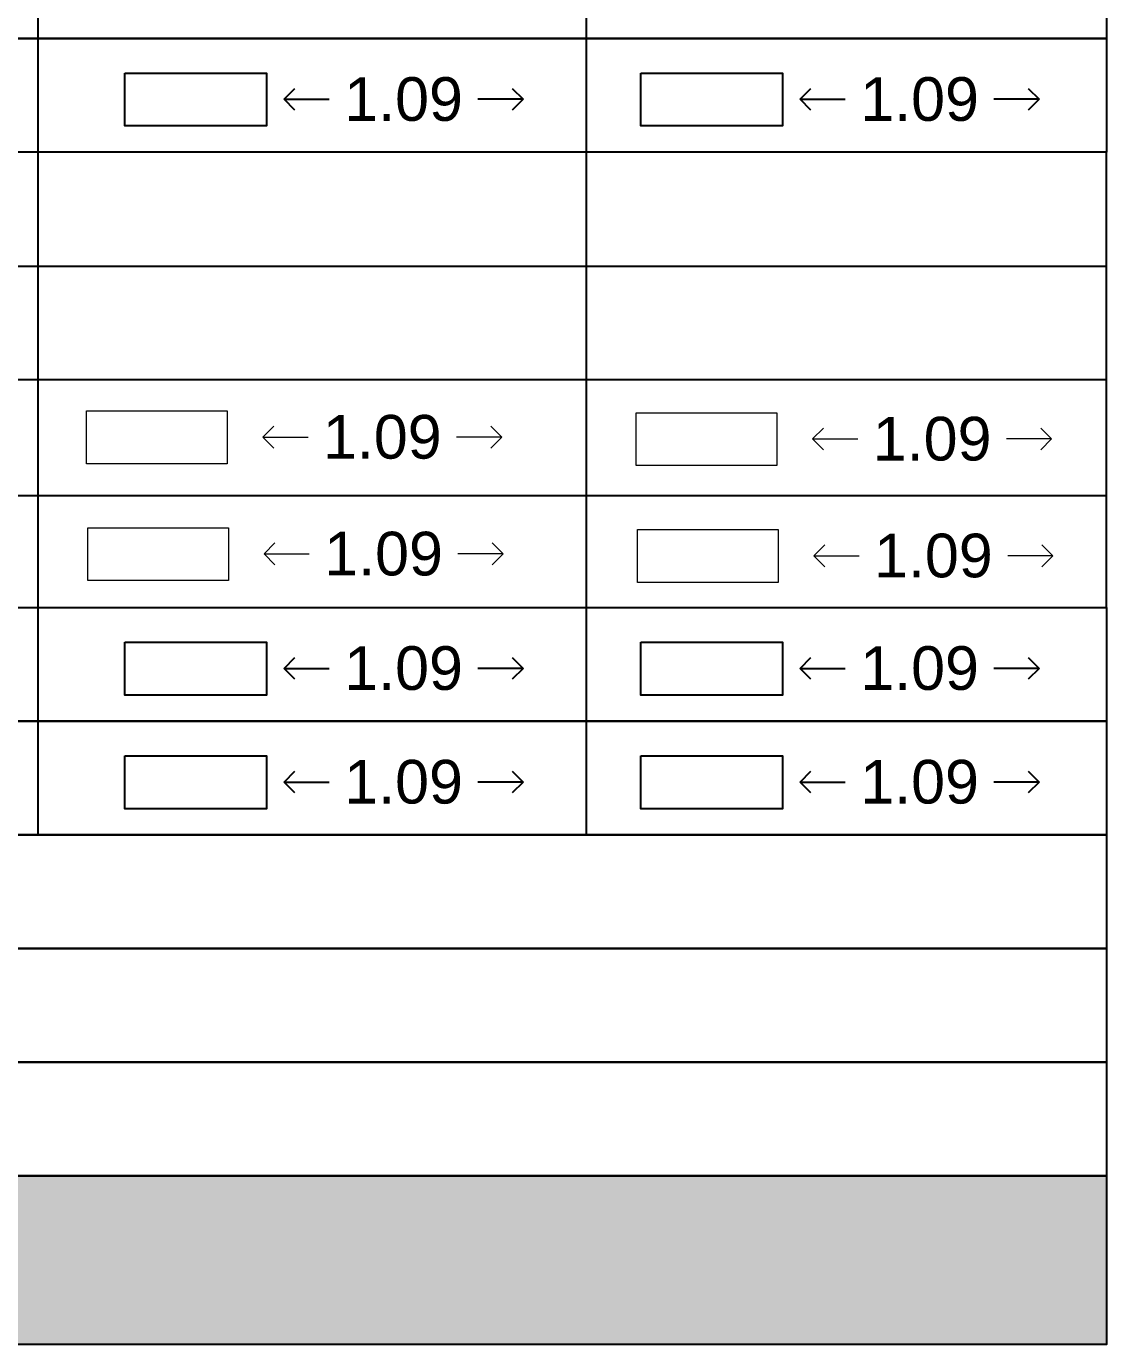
# Model space of a CAD drawing. Header units: millimetres. Extents: x -9481 to -9286, y 28700 to 28853.
# Drawn here: x -9447.18 to -9442.23, y 28749.67 to 28755.71 of the extents above; entities that cross this region are included whole.
import ezdxf

# ---------------------------------------------------------------- set-up
doc = ezdxf.new("R2010")
doc.units = ezdxf.units.MM
doc.header["$PDMODE"] = 34
doc.header["$PDSIZE"] = -15
doc.linetypes.add('CONTINULUS', pattern=[0])
doc.layers.add('BLK_1_FLR_-1_REGULAR_ROOM_1', color=7, linetype='Continuous', plot=False)
doc.layers.add('BLK_1_FLR_-2_REGULAR_ROOM_1', color=7, linetype='Continuous', plot=False)
for name, color, linetype in [('BLK_1_FLR_-1_ROOM_1_MEZ_AREA_1', 11, 'Continuous'), ('BLK_1_FLR_-1_ROOM_2_MEZ_AREA_1', 11, 'Continuous'), ('BLK_1_FLR_-2_ROOM_1_MEZ_AREA_1', 11, 'Continuous'), ('BLK_1_FLR_-2_ROOM_2_MEZ_AREA_1', 11, 'Continuous'), ('BLK_1_PLANTATION_GREENSTRIP', 7, 'Continuous'), ('HATCH', 7, 'Continuous')]:
    doc.layers.add(name, color=color, linetype=linetype)
for name, color, linetype, lineweight in [('BLK_1_FLR_-1_SERVICE_FLOOR', 7, 'Continuous', 0), ('BLK_1_FLR_-1_SERVICE_FLOOR_EXISTING', 7, 'Continuous', 0), ('BLK_1_FLR_-2_SERVICE_FLOOR', 7, 'Continuous', 0), ('BLK_1_FLR_-2_SERVICE_FLOOR_EXISTING', 7, 'Continuous', 0), ('PLAN', 7, 'Continuous', 40)]:
    doc.layers.add(name, color=color, linetype=linetype, lineweight=lineweight)
doc.styles.add('Arial', font='arial.ttf', dxfattribs={"height": 0.2})
doc.styles.add('style2', font='arial.ttf', dxfattribs={"height": 0.3})
doc.dimstyles.new('INT DIM', dxfattribs={"dimtxt": 0.3, "dimasz": 0.1, "dimexe": 0.18, "dimexo": 0.0625, "dimgap": 0.09, "dimtad": 0, "dimzin": 0, "dimdsep": 46, "dimtxsty": 'style2', "dimblk": 'OPEN90', "dimcen": 0.09, "dimse1": 1, "dimse2": 1, "dimclrd": 250, "dimclrt": 256, "dimadec": 0, "dimazin": 0, "dimtfac": 1, "dimtofl": 0, "dimtmove": 0, "dimatfit": 3, "dimfxl": 1, "dimtolj": 1, "dimtzin": 0, "dimlwd": -1, "dimarcsym": 0})

# ---------------------------------------------------------------- blocks, each defined once
blk = doc.blocks.new('J4')
at = {"layer": 'HATCH', "linetype": 'CONTINULUS', "ltscale": 0.05}
h = blk.add_hatch(color=241, dxfattribs=at)
h.dxf.hatch_style = 1
h.paths.add_polyline_path([(-9435.4551, 28796.7712), (-9435.4551, 28795.9979), (-9396.4272, 28795.9979), (-9396.4272, 28796.7712)])
blk.add_lwpolyline([(-9435.4551, 28796.7712), (-9396.4272, 28796.7712), (-9396.4272, 28795.9979), (-9435.4551, 28795.9979), (-9435.4551, 28796.7712)], close=True)
blk = doc.blocks.new('_Open90')
at = {"layer": 'PLAN', "color": 0, "lineweight": -2}
for p, q in [((0, 0), (-1, 0)), ((-0.5, 0.5), (0, 0)), ((0, 0), (-0.5, -0.5))]:
    blk.add_line(p, q, dxfattribs=at)
blk = doc.blocks.new('*D196')
at = {"layer": 'BLK_1_FLR_-1_REGULAR_ROOM_1', "color": 250}
for p, q in [((-9445.897941, 28755.37713), (-9445.790753, 28755.37713)), ((-9445.002965, 28755.37713), (-9445.110153, 28755.37713))]:
    blk.add_line(p, q, dxfattribs=at)
at = {"layer": 'Defpoints', "color": 0}
for p in [(-9445.997941, 28755.497205), (-9444.902965, 28755.497205), (-9444.902965, 28755.37713)]:
    blk.add_point(p, dxfattribs=at)
at = {"layer": 'BLK_1_FLR_-1_REGULAR_ROOM_1', "color": 250, "xscale": 0.1, "yscale": 0.1, "zscale": 0.1, "rotation": 180}
blk.add_blockref('_Open90', (-9445.997941, 28755.37713), dxfattribs=at)
at = {"layer": 'BLK_1_FLR_-1_REGULAR_ROOM_1', "color": 250, "xscale": 0.1, "yscale": 0.1, "zscale": 0.1}
blk.add_blockref('_Open90', (-9444.902965, 28755.37713), dxfattribs=at)
at = {"layer": 'BLK_1_FLR_-1_REGULAR_ROOM_1', "linetype": 'CONTINULUS', "ltscale": 0.05, "insert": (-9445.450453, 28755.37713), "char_height": 0.2, "attachment_point": 5, "style": 'Arial', "bg_fill": 3, "box_fill_scale": 1.1, "bg_fill_color": 256, "bg_fill_true_color": 13158600, "bg_fill_transparency": 0}
blk.add_mtext('\\A1;1.09', dxfattribs=at)
blk = doc.blocks.new('*D197')
at = {"layer": 'BLK_1_FLR_-2_REGULAR_ROOM_1', "color": 250}
for p, q in [((-9443.534248, 28755.37713), (-9443.42706, 28755.37713)), ((-9442.639272, 28755.37713), (-9442.74646, 28755.37713))]:
    blk.add_line(p, q, dxfattribs=at)
at = {"layer": 'Defpoints', "color": 0}
for p in [(-9443.634248, 28755.497205), (-9442.539272, 28755.497205), (-9442.539272, 28755.37713)]:
    blk.add_point(p, dxfattribs=at)
at = {"layer": 'BLK_1_FLR_-2_REGULAR_ROOM_1', "color": 250, "xscale": 0.1, "yscale": 0.1, "zscale": 0.1, "rotation": 180}
blk.add_blockref('_Open90', (-9443.634248, 28755.37713), dxfattribs=at)
at = {"layer": 'BLK_1_FLR_-2_REGULAR_ROOM_1', "color": 250, "xscale": 0.1, "yscale": 0.1, "zscale": 0.1}
blk.add_blockref('_Open90', (-9442.539272, 28755.37713), dxfattribs=at)
at = {"layer": 'BLK_1_FLR_-2_REGULAR_ROOM_1', "linetype": 'CONTINULUS', "ltscale": 0.05, "insert": (-9443.08676, 28755.37713), "char_height": 0.2, "attachment_point": 5, "style": 'Arial', "bg_fill": 3, "box_fill_scale": 1.1, "bg_fill_color": 256, "bg_fill_true_color": 13158600, "bg_fill_transparency": 0}
blk.add_mtext('\\A1;1.09', dxfattribs=at)
blk = doc.blocks.new('*D273')
at = {"layer": 'BLK_1_FLR_-1_ROOM_1_MEZ_AREA_1', "color": 250, "ltscale": 0.05}
for p, q in [((-9445.897941, 28752.770889), (-9445.790753, 28752.770889)), ((-9445.002965, 28752.770889), (-9445.110153, 28752.770889))]:
    blk.add_line(p, q, dxfattribs=at)
at = {"layer": 'Defpoints', "color": 0}
for p in [(-9445.997941, 28752.890964), (-9444.902965, 28752.890964), (-9444.902965, 28752.770889)]:
    blk.add_point(p, dxfattribs=at)
at = {"layer": 'BLK_1_FLR_-1_ROOM_1_MEZ_AREA_1', "color": 250, "xscale": 0.1, "yscale": 0.1, "zscale": 0.1, "rotation": 180}
blk.add_blockref('_Open90', (-9445.997941, 28752.770889), dxfattribs=at)
at = {"layer": 'BLK_1_FLR_-1_ROOM_1_MEZ_AREA_1', "color": 250, "xscale": 0.1, "yscale": 0.1, "zscale": 0.1}
blk.add_blockref('_Open90', (-9444.902965, 28752.770889), dxfattribs=at)
at = {"layer": 'BLK_1_FLR_-1_ROOM_1_MEZ_AREA_1', "linetype": 'CONTINULUS', "ltscale": 0.05, "insert": (-9445.450453, 28752.770889), "char_height": 0.2, "attachment_point": 5, "style": 'Arial', "bg_fill": 3, "box_fill_scale": 1.1, "bg_fill_color": 256, "bg_fill_true_color": 13158600, "bg_fill_transparency": 0}
blk.add_mtext('\\A1;1.09', dxfattribs=at)
blk = doc.blocks.new('*D274')
at = {"layer": 'BLK_1_FLR_-2_ROOM_1_MEZ_AREA_1', "color": 250, "ltscale": 0.05}
for p, q in [((-9443.534248, 28752.770889), (-9443.42706, 28752.770889)), ((-9442.639272, 28752.770889), (-9442.74646, 28752.770889))]:
    blk.add_line(p, q, dxfattribs=at)
at = {"layer": 'Defpoints', "color": 0}
for p in [(-9443.634248, 28752.890964), (-9442.539272, 28752.890964), (-9442.539272, 28752.770889)]:
    blk.add_point(p, dxfattribs=at)
at = {"layer": 'BLK_1_FLR_-2_ROOM_1_MEZ_AREA_1', "color": 250, "xscale": 0.1, "yscale": 0.1, "zscale": 0.1, "rotation": 180}
blk.add_blockref('_Open90', (-9443.634248, 28752.770889), dxfattribs=at)
at = {"layer": 'BLK_1_FLR_-2_ROOM_1_MEZ_AREA_1', "color": 250, "xscale": 0.1, "yscale": 0.1, "zscale": 0.1}
blk.add_blockref('_Open90', (-9442.539272, 28752.770889), dxfattribs=at)
at = {"layer": 'BLK_1_FLR_-2_ROOM_1_MEZ_AREA_1', "linetype": 'CONTINULUS', "ltscale": 0.05, "insert": (-9443.08676, 28752.770889), "char_height": 0.2, "attachment_point": 5, "style": 'Arial', "bg_fill": 3, "box_fill_scale": 1.1, "bg_fill_color": 256, "bg_fill_true_color": 13158600, "bg_fill_transparency": 0}
blk.add_mtext('\\A1;1.09', dxfattribs=at)
blk = doc.blocks.new('*D280')
at = {"layer": 'BLK_1_FLR_-1_ROOM_2_MEZ_AREA_1', "color": 250, "ltscale": 0.05}
for p, q in [((-9445.897941, 28752.250242), (-9445.790753, 28752.250242)), ((-9445.002965, 28752.250242), (-9445.110153, 28752.250242))]:
    blk.add_line(p, q, dxfattribs=at)
at = {"layer": 'Defpoints', "color": 0}
for p in [(-9445.997941, 28752.370317), (-9444.902965, 28752.370317), (-9444.902965, 28752.250242)]:
    blk.add_point(p, dxfattribs=at)
at = {"layer": 'BLK_1_FLR_-1_ROOM_2_MEZ_AREA_1', "color": 250, "xscale": 0.1, "yscale": 0.1, "zscale": 0.1, "rotation": 180}
blk.add_blockref('_Open90', (-9445.997941, 28752.250242), dxfattribs=at)
at = {"layer": 'BLK_1_FLR_-1_ROOM_2_MEZ_AREA_1', "color": 250, "xscale": 0.1, "yscale": 0.1, "zscale": 0.1}
blk.add_blockref('_Open90', (-9444.902965, 28752.250242), dxfattribs=at)
at = {"layer": 'BLK_1_FLR_-1_ROOM_2_MEZ_AREA_1', "linetype": 'CONTINULUS', "ltscale": 0.05, "insert": (-9445.450453, 28752.250242), "char_height": 0.2, "attachment_point": 5, "style": 'Arial', "bg_fill": 3, "box_fill_scale": 1.1, "bg_fill_color": 256, "bg_fill_true_color": 13158600, "bg_fill_transparency": 0}
blk.add_mtext('\\A1;1.09', dxfattribs=at)
blk = doc.blocks.new('*D281')
at = {"layer": 'BLK_1_FLR_-2_ROOM_2_MEZ_AREA_1', "color": 250, "ltscale": 0.05}
for p, q in [((-9443.534248, 28752.250242), (-9443.42706, 28752.250242)), ((-9442.639272, 28752.250242), (-9442.74646, 28752.250242))]:
    blk.add_line(p, q, dxfattribs=at)
at = {"layer": 'Defpoints', "color": 0}
for p in [(-9443.634248, 28752.370317), (-9442.539272, 28752.370317), (-9442.539272, 28752.250242)]:
    blk.add_point(p, dxfattribs=at)
at = {"layer": 'BLK_1_FLR_-2_ROOM_2_MEZ_AREA_1', "color": 250, "xscale": 0.1, "yscale": 0.1, "zscale": 0.1, "rotation": 180}
blk.add_blockref('_Open90', (-9443.634248, 28752.250242), dxfattribs=at)
at = {"layer": 'BLK_1_FLR_-2_ROOM_2_MEZ_AREA_1', "color": 250, "xscale": 0.1, "yscale": 0.1, "zscale": 0.1}
blk.add_blockref('_Open90', (-9442.539272, 28752.250242), dxfattribs=at)
at = {"layer": 'BLK_1_FLR_-2_ROOM_2_MEZ_AREA_1', "linetype": 'CONTINULUS', "ltscale": 0.05, "insert": (-9443.08676, 28752.250242), "char_height": 0.2, "attachment_point": 5, "style": 'Arial', "bg_fill": 3, "box_fill_scale": 1.1, "bg_fill_color": 256, "bg_fill_true_color": 13158600, "bg_fill_transparency": 0}
blk.add_mtext('\\A1;1.09', dxfattribs=at)
blk = doc.blocks.new('*D326')
at = {"layer": 'BLK_1_FLR_-1_SERVICE_FLOOR', "color": 250, "ltscale": 0.05}
for p, q in [((-9445.995344, 28753.830115), (-9445.888156, 28753.830115)), ((-9445.100368, 28753.830115), (-9445.207556, 28753.830115))]:
    blk.add_line(p, q, dxfattribs=at)
at = {"layer": 'Defpoints', "color": 0}
for p in [(-9446.095344, 28753.95019), (-9445.000368, 28753.95019), (-9445.000368, 28753.830115)]:
    blk.add_point(p, dxfattribs=at)
at = {"layer": 'BLK_1_FLR_-1_SERVICE_FLOOR', "color": 250, "xscale": 0.1, "yscale": 0.1, "zscale": 0.1, "rotation": 180}
blk.add_blockref('_Open90', (-9446.095344, 28753.830115), dxfattribs=at)
at = {"layer": 'BLK_1_FLR_-1_SERVICE_FLOOR', "color": 250, "xscale": 0.1, "yscale": 0.1, "zscale": 0.1}
blk.add_blockref('_Open90', (-9445.000368, 28753.830115), dxfattribs=at)
at = {"layer": 'BLK_1_FLR_-1_SERVICE_FLOOR', "linetype": 'CONTINULUS', "ltscale": 0.05, "insert": (-9445.547856, 28753.830115), "char_height": 0.2, "attachment_point": 5, "style": 'Arial', "bg_fill": 3, "box_fill_scale": 1.1, "bg_fill_color": 256, "bg_fill_true_color": 13158600, "bg_fill_transparency": 0}
blk.add_mtext('\\A1;1.09', dxfattribs=at)
blk = doc.blocks.new('*D327')
at = {"layer": 'BLK_1_FLR_-2_SERVICE_FLOOR', "color": 250, "ltscale": 0.05}
for p, q in [((-9443.476748, 28753.821446), (-9443.36956, 28753.821446)), ((-9442.581772, 28753.821446), (-9442.68896, 28753.821446))]:
    blk.add_line(p, q, dxfattribs=at)
at = {"layer": 'Defpoints', "color": 0}
for p in [(-9443.576748, 28753.94152), (-9442.481772, 28753.94152), (-9442.481772, 28753.821446)]:
    blk.add_point(p, dxfattribs=at)
at = {"layer": 'BLK_1_FLR_-2_SERVICE_FLOOR', "color": 250, "xscale": 0.1, "yscale": 0.1, "zscale": 0.1, "rotation": 180}
blk.add_blockref('_Open90', (-9443.576748, 28753.821446), dxfattribs=at)
at = {"layer": 'BLK_1_FLR_-2_SERVICE_FLOOR', "color": 250, "xscale": 0.1, "yscale": 0.1, "zscale": 0.1}
blk.add_blockref('_Open90', (-9442.481772, 28753.821446), dxfattribs=at)
at = {"layer": 'BLK_1_FLR_-2_SERVICE_FLOOR', "linetype": 'CONTINULUS', "ltscale": 0.05, "insert": (-9443.02926, 28753.821446), "char_height": 0.2, "attachment_point": 5, "style": 'Arial', "bg_fill": 3, "box_fill_scale": 1.1, "bg_fill_color": 256, "bg_fill_true_color": 13158600, "bg_fill_transparency": 0}
blk.add_mtext('\\A1;1.09', dxfattribs=at)
blk = doc.blocks.new('*D333')
at = {"layer": 'BLK_1_FLR_-1_SERVICE_FLOOR_EXISTING', "color": 250, "ltscale": 0.05}
for p, q in [((-9445.9896, 28753.2951), (-9445.8824, 28753.2951)), ((-9445.0947, 28753.2951), (-9445.2018, 28753.2951))]:
    blk.add_line(p, q, dxfattribs=at)
at = {"layer": 'Defpoints', "color": 0}
for p in [(-9446.0896, 28753.4152), (-9444.9947, 28753.4152), (-9444.9947, 28753.2951)]:
    blk.add_point(p, dxfattribs=at)
at = {"layer": 'BLK_1_FLR_-1_SERVICE_FLOOR_EXISTING', "color": 250, "xscale": 0.1, "yscale": 0.1, "zscale": 0.1, "rotation": 180}
blk.add_blockref('_Open90', (-9446.0896, 28753.2951), dxfattribs=at)
at = {"layer": 'BLK_1_FLR_-1_SERVICE_FLOOR_EXISTING', "color": 250, "xscale": 0.1, "yscale": 0.1, "zscale": 0.1}
blk.add_blockref('_Open90', (-9444.9947, 28753.2951), dxfattribs=at)
at = {"layer": 'BLK_1_FLR_-1_SERVICE_FLOOR_EXISTING', "linetype": 'CONTINULUS', "ltscale": 0.05, "insert": (-9445.5421, 28753.2951), "char_height": 0.2, "attachment_point": 5, "style": 'Arial', "bg_fill": 3, "box_fill_scale": 1.1, "bg_fill_color": 256, "bg_fill_true_color": 13158600, "bg_fill_transparency": 0}
blk.add_mtext('\\A1;1.09', dxfattribs=at)
blk = doc.blocks.new('*D334')
at = {"layer": 'BLK_1_FLR_-2_SERVICE_FLOOR_EXISTING', "color": 250, "ltscale": 0.05}
for p, q in [((-9443.471037, 28753.286443), (-9443.363849, 28753.286443)), ((-9442.576061, 28753.286443), (-9442.683249, 28753.286443))]:
    blk.add_line(p, q, dxfattribs=at)
at = {"layer": 'Defpoints', "color": 0}
for p in [(-9443.571037, 28753.406517), (-9442.476061, 28753.406517), (-9442.476061, 28753.286443)]:
    blk.add_point(p, dxfattribs=at)
at = {"layer": 'BLK_1_FLR_-2_SERVICE_FLOOR_EXISTING', "color": 250, "xscale": 0.1, "yscale": 0.1, "zscale": 0.1, "rotation": 180}
blk.add_blockref('_Open90', (-9443.571037, 28753.286443), dxfattribs=at)
at = {"layer": 'BLK_1_FLR_-2_SERVICE_FLOOR_EXISTING', "color": 250, "xscale": 0.1, "yscale": 0.1, "zscale": 0.1}
blk.add_blockref('_Open90', (-9442.476061, 28753.286443), dxfattribs=at)
at = {"layer": 'BLK_1_FLR_-2_SERVICE_FLOOR_EXISTING', "linetype": 'CONTINULUS', "ltscale": 0.05, "insert": (-9443.023549, 28753.286443), "char_height": 0.2, "attachment_point": 5, "style": 'Arial', "bg_fill": 3, "box_fill_scale": 1.1, "bg_fill_color": 256, "bg_fill_true_color": 13158600, "bg_fill_transparency": 0}
blk.add_mtext('\\A1;1.09', dxfattribs=at)

msp = doc.modelspace()

# ---------------------------------------------------------------- linework, layer by layer
for p, q in [((-9447.126291, 28756.17676), (-9447.126291, 28755.656113)), ((-9444.614149, 28756.17676), (-9444.614149, 28755.656113)), ((-9447.126291, 28755.656113), (-9447.126291, 28755.135466)), ((-9447.126291, 28755.654609), (-9447.126291, 28755.133962)), ((-9447.126291, 28755.654609), (-9447.126291, 28753.049871)), ((-9444.614149, 28755.656113), (-9444.614149, 28755.135466)), ((-9444.614149, 28755.654609), (-9444.614149, 28755.133962)), ((-9444.614149, 28755.654609), (-9444.614149, 28753.049871)), ((-9442.229952, 28753.049871), (-9442.229952, 28755.133962)), ((-9481.2579, 28754.612763), (-9442.229952, 28754.612763)), ((-9481.2579, 28754.094425), (-9442.229952, 28754.094425)), ((-9481.2579, 28753.562373), (-9442.229952, 28753.562373)), ((-9442.229952, 28753.562373), (-9442.229952, 28753.562373)), ((-9447.126291, 28753.049871), (-9447.126291, 28752.529224)), ((-9444.614149, 28753.049871), (-9444.614149, 28752.529224)), ((-9447.126291, 28752.529224), (-9447.126291, 28752.008577)), ((-9444.614149, 28752.529224), (-9444.614149, 28752.008577))]:
    msp.add_line(p, q)
for points in [[(-9461.731845, 28756.17676), (-9442.229952, 28756.17676), (-9442.229952, 28755.656113), (-9461.731845, 28755.656113)], [(-9461.731845, 28755.656113), (-9442.229952, 28755.656113), (-9442.229952, 28755.135466), (-9481.2579, 28755.135466)], [(-9481.2579, 28751.48793), (-9481.2579, 28752.008577), (-9442.229952, 28752.008577), (-9442.229952, 28751.48793), (-9457.862239, 28751.48793)], [(-9470.864214, 28751.48793), (-9442.229952, 28751.48793), (-9442.229952, 28750.967283), (-9457.862239, 28750.967283)], [(-9461.731845, 28750.967283), (-9442.229952, 28750.967283), (-9442.229952, 28750.446637), (-9481.2579, 28750.446637), (-9481.2579, 28750.967283)]]:
    msp.add_lwpolyline(points)
at = {"layer": 'BLK_1_FLR_-1_REGULAR_ROOM_1', "color": 37}
msp.add_lwpolyline([(-9446.727778, 28755.497205), (-9446.078597, 28755.497205), (-9446.078597, 28755.255056), (-9446.727778, 28755.255056)], close=True, dxfattribs=at)
at = {"layer": 'BLK_1_FLR_-1_ROOM_1_MEZ_AREA_1', "color": 11, "linetype": 'CONTINULUS', "ltscale": 0.05}
msp.add_lwpolyline([(-9446.727778, 28752.890964), (-9446.078597, 28752.890964), (-9446.078597, 28752.648814), (-9446.727778, 28752.648814)], close=True, dxfattribs=at)
at = {"layer": 'BLK_1_FLR_-1_ROOM_2_MEZ_AREA_1', "color": 11, "linetype": 'CONTINULUS', "ltscale": 0.05}
msp.add_lwpolyline([(-9446.727778, 28752.370317), (-9446.078597, 28752.370317), (-9446.078597, 28752.128167), (-9446.727778, 28752.128167)], close=True, dxfattribs=at)
at = {"layer": 'BLK_1_FLR_-1_SERVICE_FLOOR', "color": 11, "linetype": 'CONTINULUS', "ltscale": 0.05}
msp.add_lwpolyline([(-9446.903153, 28753.950165), (-9446.258743, 28753.950165), (-9446.258743, 28753.708015), (-9446.903153, 28753.708015)], close=True, dxfattribs=at)
at = {"layer": 'BLK_1_FLR_-1_SERVICE_FLOOR_EXISTING', "color": 11, "linetype": 'CONTINULUS', "ltscale": 0.05}
msp.add_lwpolyline([(-9446.897443, 28753.415162), (-9446.253032, 28753.415162), (-9446.253032, 28753.173012), (-9446.897443, 28753.173012)], close=True, dxfattribs=at)
at = {"layer": 'BLK_1_FLR_-2_REGULAR_ROOM_1', "color": 37}
msp.add_lwpolyline([(-9444.364084, 28755.497205), (-9443.714903, 28755.497205), (-9443.714903, 28755.255056), (-9444.364084, 28755.255056)], close=True, dxfattribs=at)
at = {"layer": 'BLK_1_FLR_-2_ROOM_1_MEZ_AREA_1', "color": 11, "linetype": 'CONTINULUS', "ltscale": 0.05}
msp.add_lwpolyline([(-9444.364084, 28752.890964), (-9443.714903, 28752.890964), (-9443.714903, 28752.648814), (-9444.364084, 28752.648814)], close=True, dxfattribs=at)
at = {"layer": 'BLK_1_FLR_-2_ROOM_2_MEZ_AREA_1', "color": 11, "linetype": 'CONTINULUS', "ltscale": 0.05}
msp.add_lwpolyline([(-9444.364084, 28752.370317), (-9443.714903, 28752.370317), (-9443.714903, 28752.128167), (-9444.364084, 28752.128167)], close=True, dxfattribs=at)
at = {"layer": 'BLK_1_FLR_-2_SERVICE_FLOOR', "color": 11, "linetype": 'CONTINULUS', "ltscale": 0.05}
msp.add_lwpolyline([(-9444.384557, 28753.941495), (-9443.740146, 28753.941495), (-9443.740146, 28753.699346), (-9444.384557, 28753.699346)], close=True, dxfattribs=at)
at = {"layer": 'BLK_1_FLR_-2_SERVICE_FLOOR_EXISTING', "color": 11, "linetype": 'CONTINULUS', "ltscale": 0.05}
msp.add_lwpolyline([(-9444.378846, 28753.406492), (-9443.734435, 28753.406492), (-9443.734435, 28753.164343), (-9444.378846, 28753.164343)], close=True, dxfattribs=at)

# ---------------------------------------------------------------- block references
at = {"layer": 'BLK_1_PLANTATION_GREENSTRIP', "linetype": 'CONTINULUS'}
msp.add_blockref('J4', (-45.8028, -46.324535), dxfattribs=at)

# ---------------------------------------------------------------- dimensions: what is measured, and where the dimension line sits
at = {"layer": 'BLK_1_FLR_-1_ROOM_1_MEZ_AREA_1', "color": 11, "linetype": 'CONTINULUS', "ltscale": 0.05}
dim = msp.add_linear_dim(base=(-9444.902965, 28752.770889), p1=(-9445.997941, 28752.890964), p2=(-9444.902965, 28752.890964), dimstyle='INT DIM', override={"dimtxt": 0.2, "dimtxsty": 'Arial', "dimfxl": 0.125, "dimtfill": 1, "dimtfillclr": 7, "dimarcsym": 1}, dxfattribs=at)
dim.commit()
dim.dimension.update_dxf_attribs({"geometry": '*D273', "text_midpoint": (-9445.450453, 28752.770889)})
at = {"layer": 'BLK_1_FLR_-1_ROOM_2_MEZ_AREA_1', "color": 11, "linetype": 'CONTINULUS', "ltscale": 0.05}
dim = msp.add_linear_dim(base=(-9444.902965, 28752.250242), p1=(-9445.997941, 28752.370317), p2=(-9444.902965, 28752.370317), dimstyle='INT DIM', override={"dimtxt": 0.2, "dimtxsty": 'Arial', "dimfxl": 0.125, "dimtfill": 1, "dimtfillclr": 7, "dimarcsym": 1}, dxfattribs=at)
dim.commit()
dim.dimension.update_dxf_attribs({"geometry": '*D280', "text_midpoint": (-9445.450453, 28752.250242)})
at = {"layer": 'BLK_1_FLR_-1_SERVICE_FLOOR', "color": 11, "linetype": 'CONTINULUS', "ltscale": 0.05}
dim = msp.add_linear_dim(base=(-9445.000368, 28753.830115), p1=(-9446.095344, 28753.95019), p2=(-9445.000368, 28753.95019), dimstyle='INT DIM', override={"dimscale": 1, "dimtxt": 0.2, "dimtxsty": 'Arial', "dimfxl": 0.125, "dimtfill": 1, "dimtfillclr": 7, "dimarcsym": 1}, dxfattribs=at)
dim.commit()
dim.dimension.update_dxf_attribs({"geometry": '*D326', "text_midpoint": (-9445.547856, 28753.830115)})
at = {"layer": 'BLK_1_FLR_-1_SERVICE_FLOOR_EXISTING', "color": 11, "linetype": 'CONTINULUS', "ltscale": 0.05}
dim = msp.add_linear_dim(base=(-9444.994657, 28753.295112), p1=(-9446.089634, 28753.415187), p2=(-9444.994657, 28753.415187), dimstyle='INT DIM', override={"dimscale": 1, "dimtxt": 0.2, "dimtxsty": 'Arial', "dimfxl": 0.125, "dimtfill": 1, "dimtfillclr": 7, "dimarcsym": 1}, dxfattribs=at)
dim.commit()
dim.dimension.update_dxf_attribs({"geometry": '*D333', "text_midpoint": (-9445.542145, 28753.295112)})
at = {"layer": 'BLK_1_FLR_-2_ROOM_1_MEZ_AREA_1', "color": 11, "linetype": 'CONTINULUS', "ltscale": 0.05}
dim = msp.add_linear_dim(base=(-9442.539272, 28752.770889), p1=(-9443.634248, 28752.890964), p2=(-9442.539272, 28752.890964), dimstyle='INT DIM', override={"dimtxt": 0.2, "dimtxsty": 'Arial', "dimfxl": 0.125, "dimtfill": 1, "dimtfillclr": 7, "dimarcsym": 1}, dxfattribs=at)
dim.commit()
dim.dimension.update_dxf_attribs({"geometry": '*D274', "text_midpoint": (-9443.08676, 28752.770889)})
at = {"layer": 'BLK_1_FLR_-2_ROOM_2_MEZ_AREA_1', "color": 11, "linetype": 'CONTINULUS', "ltscale": 0.05}
dim = msp.add_linear_dim(base=(-9442.539272, 28752.250242), p1=(-9443.634248, 28752.370317), p2=(-9442.539272, 28752.370317), dimstyle='INT DIM', override={"dimtxt": 0.2, "dimtxsty": 'Arial', "dimfxl": 0.125, "dimtfill": 1, "dimtfillclr": 7, "dimarcsym": 1}, dxfattribs=at)
dim.commit()
dim.dimension.update_dxf_attribs({"geometry": '*D281', "text_midpoint": (-9443.08676, 28752.250242)})
at = {"layer": 'BLK_1_FLR_-2_SERVICE_FLOOR', "color": 11, "linetype": 'CONTINULUS', "ltscale": 0.05}
dim = msp.add_linear_dim(base=(-9442.481772, 28753.821446), p1=(-9443.576748, 28753.94152), p2=(-9442.481772, 28753.94152), dimstyle='INT DIM', override={"dimscale": 1, "dimtxt": 0.2, "dimtxsty": 'Arial', "dimfxl": 0.125, "dimtfill": 1, "dimtfillclr": 7, "dimarcsym": 1}, dxfattribs=at)
dim.commit()
dim.dimension.update_dxf_attribs({"geometry": '*D327', "text_midpoint": (-9443.02926, 28753.821446)})
at = {"layer": 'BLK_1_FLR_-2_SERVICE_FLOOR_EXISTING', "color": 11, "linetype": 'CONTINULUS', "ltscale": 0.05}
dim = msp.add_linear_dim(base=(-9442.476061, 28753.286443), p1=(-9443.571037, 28753.406517), p2=(-9442.476061, 28753.406517), dimstyle='INT DIM', override={"dimscale": 1, "dimtxt": 0.2, "dimtxsty": 'Arial', "dimfxl": 0.125, "dimtfill": 1, "dimtfillclr": 7, "dimarcsym": 1}, dxfattribs=at)
dim.commit()
dim.dimension.update_dxf_attribs({"geometry": '*D334', "text_midpoint": (-9443.023549, 28753.286443)})

# ---------------------------------------------------------------- next in the draw order: linework, layer by layer
for points in [[(-9481.2579, 28752.008577), (-9481.2579, 28753.049871), (-9442.229952, 28753.049871), (-9442.229952, 28752.529224), (-9457.862239, 28752.529224)], [(-9457.862239, 28752.529224), (-9442.229952, 28752.529224), (-9442.229952, 28752.008577), (-9481.2579, 28752.008577), (-9481.2579, 28752.529224)]]:
    msp.add_lwpolyline(points)

# ---------------------------------------------------------------- next in the draw order: dimensions: what is measured, and where the dimension line sits
at = {"layer": 'BLK_1_FLR_-1_REGULAR_ROOM_1', "color": 37}
dim = msp.add_linear_dim(base=(-9444.902965, 28755.37713), p1=(-9445.997941, 28755.497205), p2=(-9444.902965, 28755.497205), dimstyle='INT DIM', override={"dimtxt": 0.2, "dimtxsty": 'Arial', "dimfxl": 0.125, "dimtfill": 1, "dimtfillclr": 7, "dimarcsym": 1}, dxfattribs=at)
dim.commit()
dim.dimension.update_dxf_attribs({"geometry": '*D196', "text_midpoint": (-9445.450453, 28755.37713)})
at = {"layer": 'BLK_1_FLR_-2_REGULAR_ROOM_1', "color": 37}
dim = msp.add_linear_dim(base=(-9442.539272, 28755.37713), p1=(-9443.634248, 28755.497205), p2=(-9442.539272, 28755.497205), dimstyle='INT DIM', override={"dimtxt": 0.2, "dimtxsty": 'Arial', "dimfxl": 0.125, "dimtfill": 1, "dimtfillclr": 7, "dimarcsym": 1}, dxfattribs=at)
dim.commit()
dim.dimension.update_dxf_attribs({"geometry": '*D197', "text_midpoint": (-9443.08676, 28755.37713)})

doc.saveas('drawing.dxf')
